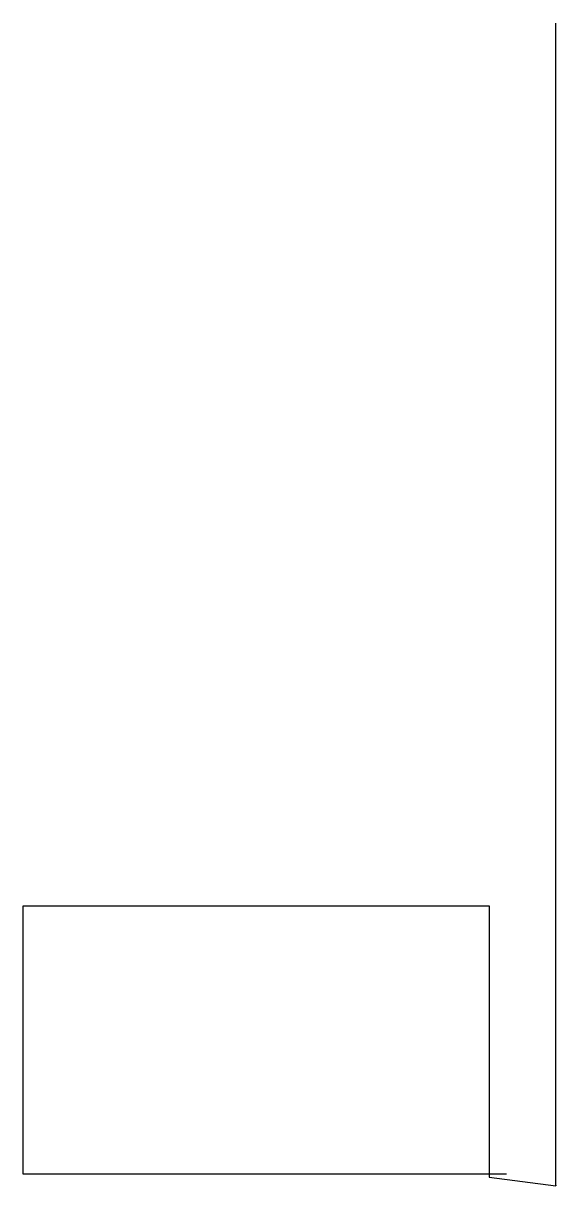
# Model space of a CAD drawing. Header units: metres. Extents: x 396 to 1312, y 0 to 2000.
import ezdxf

# ---------------------------------------------------------------- set-up
doc = ezdxf.new("R2010")
doc.units = ezdxf.units.M

msp = doc.modelspace()

# ---------------------------------------------------------------- linework, layer by layer
at = {"layer": 'TOOL_0'}
for p, q in [((1312.33, 1999), (1312.33, 2000)), ((1312.33, 1), (1312.33, 1999)), ((395.821, 20.034), (395.821, 481.834)), ((395.821, 481.834), (1197.821, 481.834)), ((1197.821, 481.834), (1197.821, 20.034)), ((1197.821, 20.034), (395.821, 20.034)), ((1227.583, 20.034), (1197.821, 20.034)), ((1197.821, 20.034), (1197.821, 14.964)), ((1197.821, 14.964), (1312.33, 0)), ((1312.33, 0), (1312.33, 1)), ((1312.33, 1), (1312.33, 0)), ((1312.33, 0), (1312.33, 1)), ((1312.33, 0), (1312.33, 0))]:
    msp.add_line(p, q, dxfattribs=at)

doc.saveas('drawing.dxf')
